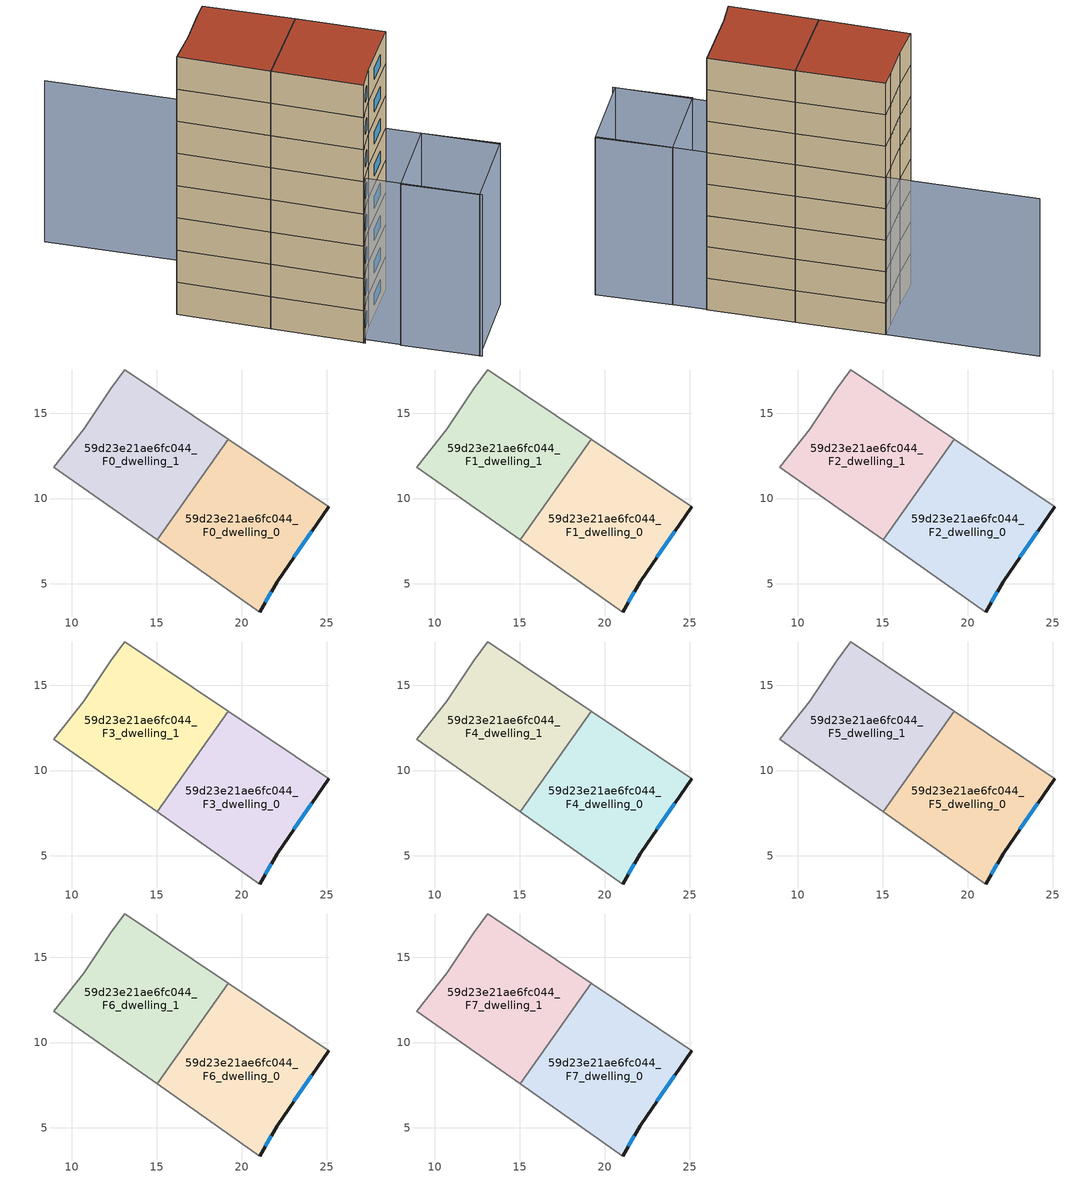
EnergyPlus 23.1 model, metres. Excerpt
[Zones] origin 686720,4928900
59d23e21ae6fc044_F0_dwelling_0
 floor ground (EU_floor_Construction): 25.1,9.51 22.07,5.12 21.05,3.34 15.04,7.57 19.19,13.47 z0
 wall outside (EU_wall_Construction): 21.05,3.34 22.07,5.12 25.1,9.51 z0:3
 wall adiabatic (EU_wall_Construction): 15.04,7.57 21.05,3.34 / 25.1,9.51 19.19,13.47 z0:3
 wall to 59d23e21ae6fc044_F0_dwelling_1 (EU_wall_Construction): 19.19,13.47 15.04,7.57 z0:3
 window (EU_Window_Construction): 23.06,6.55 24.12,8.08 / 21.38,3.92 21.74,4.54 z0.98:2.02
59d23e21ae6fc044_F0_dwelling_1
 floor ground (EU_floor_Construction): 19.19,13.47 15.04,7.57 8.95,11.84 10.7,14.08 12.31,16.44 13.12,17.55 z0
 wall adiabatic (EU_wall_Construction): 19.19,13.47 13.12,17.55 12.31,16.44 10.7,14.08 8.95,11.84 15.04,7.57 z0:3
59d23e21ae6fc044_F1_dwelling_0
 floor to 59d23e21ae6fc044_F0_dwelling_0 (EU_floor_Construction): 25.1,9.51 22.07,5.12 21.05,3.34 15.04,7.57 19.19,13.47 z3
 wall outside (EU_wall_Construction): 21.05,3.34 22.07,5.12 25.1,9.51 z3:6
 wall adiabatic (EU_wall_Construction): 15.04,7.57 21.05,3.34 / 25.1,9.51 19.19,13.47 z3:6
 wall to 59d23e21ae6fc044_F1_dwelling_1 (EU_wall_Construction): 19.19,13.47 15.04,7.57 z3:6
 window (EU_Window_Construction): 23.06,6.55 24.12,8.08 / 21.38,3.92 21.74,4.54 z3.98:5.02
59d23e21ae6fc044_F1_dwelling_1
 floor to 59d23e21ae6fc044_F0_dwelling_1 (EU_floor_Construction): 19.19,13.47 15.04,7.57 8.95,11.84 10.7,14.08 12.31,16.44 13.12,17.55 z3
 wall adiabatic (EU_wall_Construction): 19.19,13.47 13.12,17.55 12.31,16.44 10.7,14.08 8.95,11.84 15.04,7.57 z3:6
59d23e21ae6fc044_F2_dwelling_0
 floor to 59d23e21ae6fc044_F1_dwelling_0 (EU_floor_Construction): 25.1,9.51 22.07,5.12 21.05,3.34 15.04,7.57 19.19,13.47 z6
 wall outside (EU_wall_Construction): 21.05,3.34 22.07,5.12 25.1,9.51 z6:9
 wall adiabatic (EU_wall_Construction): 15.04,7.57 21.05,3.34 / 25.1,9.51 19.19,13.47 z6:9
 wall to 59d23e21ae6fc044_F2_dwelling_1 (EU_wall_Construction): 19.19,13.47 15.04,7.57 z6:9
 window (EU_Window_Construction): 23.06,6.55 24.12,8.08 / 21.38,3.92 21.74,4.54 z6.98:8.02
59d23e21ae6fc044_F2_dwelling_1
 floor to 59d23e21ae6fc044_F1_dwelling_1 (EU_floor_Construction): 19.19,13.47 15.04,7.57 8.95,11.84 10.7,14.08 12.31,16.44 13.12,17.55 z6
 wall adiabatic (EU_wall_Construction): 19.19,13.47 13.12,17.55 12.31,16.44 10.7,14.08 8.95,11.84 15.04,7.57 z6:9
59d23e21ae6fc044_F3_dwelling_0
 floor to 59d23e21ae6fc044_F2_dwelling_0 (EU_floor_Construction): 25.1,9.51 22.07,5.12 21.05,3.34 15.04,7.57 19.19,13.47 z9
 wall outside (EU_wall_Construction): 21.05,3.34 22.07,5.12 25.1,9.51 z9:12
 wall adiabatic (EU_wall_Construction): 15.04,7.57 21.05,3.34 / 25.1,9.51 19.19,13.47 z9:12
 wall to 59d23e21ae6fc044_F3_dwelling_1 (EU_wall_Construction): 19.19,13.47 15.04,7.57 z9:12
 window (EU_Window_Construction): 23.06,6.55 24.12,8.08 / 21.38,3.92 21.74,4.54 z9.98:11.02
59d23e21ae6fc044_F3_dwelling_1
 floor to 59d23e21ae6fc044_F2_dwelling_1 (EU_floor_Construction): 19.19,13.47 15.04,7.57 8.95,11.84 10.7,14.08 12.31,16.44 13.12,17.55 z9
 wall adiabatic (EU_wall_Construction): 19.19,13.47 13.12,17.55 12.31,16.44 10.7,14.08 8.95,11.84 15.04,7.57 z9:12
59d23e21ae6fc044_F4_dwelling_0
 floor to 59d23e21ae6fc044_F3_dwelling_0 (EU_floor_Construction): 25.1,9.51 22.07,5.12 21.05,3.34 15.04,7.57 19.19,13.47 z12
 wall outside (EU_wall_Construction): 21.05,3.34 22.07,5.12 25.1,9.51 z12:15
 wall adiabatic (EU_wall_Construction): 15.04,7.57 21.05,3.34 / 25.1,9.51 19.19,13.47 z12:15
 wall to 59d23e21ae6fc044_F4_dwelling_1 (EU_wall_Construction): 19.19,13.47 15.04,7.57 z12:15
 window (EU_Window_Construction): 23.06,6.55 24.12,8.08 / 21.38,3.92 21.74,4.54 z12.98:14.02
59d23e21ae6fc044_F4_dwelling_1
 floor to 59d23e21ae6fc044_F3_dwelling_1 (EU_floor_Construction): 19.19,13.47 15.04,7.57 8.95,11.84 10.7,14.08 12.31,16.44 13.12,17.55 z12
 wall adiabatic (EU_wall_Construction): 19.19,13.47 13.12,17.55 12.31,16.44 10.7,14.08 8.95,11.84 15.04,7.57 z12:15
59d23e21ae6fc044_F5_dwelling_0
 floor to 59d23e21ae6fc044_F4_dwelling_0 (EU_floor_Construction): 25.1,9.51 22.07,5.12 21.05,3.34 15.04,7.57 19.19,13.47 z15
 wall outside (EU_wall_Construction): 21.05,3.34 22.07,5.12 25.1,9.51 z15:18
 wall adiabatic (EU_wall_Construction): 15.04,7.57 21.05,3.34 / 25.1,9.51 19.19,13.47 z15:18
 wall to 59d23e21ae6fc044_F5_dwelling_1 (EU_wall_Construction): 19.19,13.47 15.04,7.57 z15:18
 window (EU_Window_Construction): 23.06,6.55 24.12,8.08 / 21.38,3.92 21.74,4.54 z15.98:17.02
59d23e21ae6fc044_F5_dwelling_1
 floor to 59d23e21ae6fc044_F4_dwelling_1 (EU_floor_Construction): 19.19,13.47 15.04,7.57 8.95,11.84 10.7,14.08 12.31,16.44 13.12,17.55 z15
 wall adiabatic (EU_wall_Construction): 19.19,13.47 13.12,17.55 12.31,16.44 10.7,14.08 8.95,11.84 15.04,7.57 z15:18
59d23e21ae6fc044_F6_dwelling_0
 floor to 59d23e21ae6fc044_F5_dwelling_0 (EU_floor_Construction): 25.1,9.51 22.07,5.12 21.05,3.34 15.04,7.57 19.19,13.47 z18
 wall outside (EU_wall_Construction): 21.05,3.34 22.07,5.12 25.1,9.51 z18:21
 wall adiabatic (EU_wall_Construction): 15.04,7.57 21.05,3.34 / 25.1,9.51 19.19,13.47 z18:21
 wall to 59d23e21ae6fc044_F6_dwelling_1 (EU_wall_Construction): 19.19,13.47 15.04,7.57 z18:21
 window (EU_Window_Construction): 23.06,6.55 24.12,8.08 / 21.38,3.92 21.74,4.54 z18.98:20.02
59d23e21ae6fc044_F6_dwelling_1
 floor to 59d23e21ae6fc044_F5_dwelling_1 (EU_floor_Construction): 19.19,13.47 15.04,7.57 8.95,11.84 10.7,14.08 12.31,16.44 13.12,17.55 z18
 wall adiabatic (EU_wall_Construction): 19.19,13.47 13.12,17.55 12.31,16.44 10.7,14.08 8.95,11.84 15.04,7.57 z18:21
59d23e21ae6fc044_F7_dwelling_0
 floor to 59d23e21ae6fc044_F6_dwelling_0 (EU_floor_Construction): 25.1,9.51 22.07,5.12 21.05,3.34 15.04,7.57 19.19,13.47 z21
 wall outside (EU_wall_Construction): 21.05,3.34 22.07,5.12 25.1,9.51 z21:24
 wall adiabatic (EU_wall_Construction): 15.04,7.57 21.05,3.34 / 25.1,9.51 19.19,13.47 z21:24
 wall to 59d23e21ae6fc044_F7_dwelling_1 (EU_wall_Construction): 19.19,13.47 15.04,7.57 z21:24
 window (EU_Window_Construction): 23.06,6.55 24.12,8.08 / 21.38,3.92 21.74,4.54 z21.98:23.02
 roof outside (EU_roof_Construction): 22.07,5.12 25.1,9.51 19.19,13.47 15.04,7.57 21.05,3.34 z24
59d23e21ae6fc044_F7_dwelling_1
 floor to 59d23e21ae6fc044_F6_dwelling_1 (EU_floor_Construction): 19.19,13.47 15.04,7.57 8.95,11.84 10.7,14.08 12.31,16.44 13.12,17.55 z21
 wall adiabatic (EU_wall_Construction): 19.19,13.47 13.12,17.55 12.31,16.44 10.7,14.08 8.95,11.84 15.04,7.57 z21:24
 roof outside (EU_roof_Construction): 15.04,7.57 19.19,13.47 13.12,17.55 12.31,16.44 10.7,14.08 8.95,11.84 z24
shading: 18.48,5.65 28.95,-1.43 / 9.55,12.58 21.15,3.26 / 32.54,4.47 2.82,24.46 / 32.61,4.58 28.78,-1.31 / 28.78,-1.31 23.58,2.08 / 23.58,2.08 27.41,7.96 / 27.41,7.96 32.61,4.58 z0:15
[Building]
EU S2 Campaign: North Axis=0; Terrain=City; Solar Distribution=FullExterior
[Site:Location]
Bologna: Latitude=44.5; Longitude=11.25; Time Zone=1; Elevation=37
[SizingPeriod:WeatherFileDays]
AnnualSizingPeriod: Begin Month=1; Begin Day of Month=1; End Month=12; End Day of Month=31; Day of Week for Start Day=Monday; Use Weather File Daylight Saving Period=No; Use Weather File Rain and Snow Indicators=No
[MATERIAL]
EU_InternalMass_Material: Roughness=MediumRough; Thickness=0.1; Conductivity=1; Density=1800; Specific Heat=900; Thermal Absorptance=0.9; Solar Absorptance=0.7; Visible Absorptance=0.7
[MATERIAL:NOMASS] Roughness=MediumRough; Thermal Absorptance=0.9; Solar Absorptance=0.7; Visible Absorptance=0.7
Name | Thermal Resistance
EU_wall_NoMass | 0.905828
EU_roof_NoMass | 0.37593
EU_floor_NoMass | 0.67114
[WINDOWMATERIAL:SIMPLEGLAZINGSYSTEM]
EU_Window_SimpleGlazing: UFactor=4.52486; Solar Heat Gain Coefficient=0.85; Visible Transmittance=0.85
[CONSTRUCTION]
EU_wall_Construction: EU_wall_NoMass
EU_roof_Construction: EU_roof_NoMass
EU_floor_Construction: EU_floor_NoMass
EU_InternalMass_Construction: EU_InternalMass_Material
EU_Window_Construction: EU_Window_SimpleGlazing
[ZONE] Type=1; Multiplier=1; Ceiling Height=autocalculate; Floor Area=autocalculate; Part of Total Floor Area=Yes
Name | Volume
59d23e21ae6fc044_F0_dwelling_0; 59d23e21ae6fc044_F1_dwelling_0; 59d23e21ae6fc044_F2_dwelling_0; 59d23e21ae6fc044_F3_dwelling_0; 59d23e21ae6fc044_F4_dwelling_0; 59d23e21ae6fc044_F5_dwelling_0; 59d23e21ae6fc044_F6_dwelling_0; 59d23e21ae6fc044_F7_dwelling_0 | 157.124
59d23e21ae6fc044_F0_dwelling_1; 59d23e21ae6fc044_F1_dwelling_1; 59d23e21ae6fc044_F2_dwelling_1; 59d23e21ae6fc044_F3_dwelling_1; 59d23e21ae6fc044_F4_dwelling_1; 59d23e21ae6fc044_F5_dwelling_1; 59d23e21ae6fc044_F6_dwelling_1; 59d23e21ae6fc044_F7_dwelling_1 | 157.121
[INTERNALMASS] Construction=EU_InternalMass_Construction
Name | Zone or ZoneList | Surface Area
59d23e21ae6fc044_F0_dwelling_0_EU_InternalMass | 59d23e21ae6fc044_F0_dwelling_0 | 52.3748
59d23e21ae6fc044_F0_dwelling_1_EU_InternalMass | 59d23e21ae6fc044_F0_dwelling_1 | 52.3736
59d23e21ae6fc044_F1_dwelling_0_EU_InternalMass | 59d23e21ae6fc044_F1_dwelling_0 | 52.3748
59d23e21ae6fc044_F1_dwelling_1_EU_InternalMass | 59d23e21ae6fc044_F1_dwelling_1 | 52.3736
59d23e21ae6fc044_F2_dwelling_0_EU_InternalMass | 59d23e21ae6fc044_F2_dwelling_0 | 52.3748
59d23e21ae6fc044_F2_dwelling_1_EU_InternalMass | 59d23e21ae6fc044_F2_dwelling_1 | 52.3736
59d23e21ae6fc044_F3_dwelling_0_EU_InternalMass | 59d23e21ae6fc044_F3_dwelling_0 | 52.3748
59d23e21ae6fc044_F3_dwelling_1_EU_InternalMass | 59d23e21ae6fc044_F3_dwelling_1 | 52.3736
59d23e21ae6fc044_F4_dwelling_0_EU_InternalMass | 59d23e21ae6fc044_F4_dwelling_0 | 52.3748
59d23e21ae6fc044_F4_dwelling_1_EU_InternalMass | 59d23e21ae6fc044_F4_dwelling_1 | 52.3736
59d23e21ae6fc044_F5_dwelling_0_EU_InternalMass | 59d23e21ae6fc044_F5_dwelling_0 | 52.3748
59d23e21ae6fc044_F5_dwelling_1_EU_InternalMass | 59d23e21ae6fc044_F5_dwelling_1 | 52.3736
59d23e21ae6fc044_F6_dwelling_0_EU_InternalMass | 59d23e21ae6fc044_F6_dwelling_0 | 52.3748
59d23e21ae6fc044_F6_dwelling_1_EU_InternalMass | 59d23e21ae6fc044_F6_dwelling_1 | 52.3736
59d23e21ae6fc044_F7_dwelling_0_EU_InternalMass | 59d23e21ae6fc044_F7_dwelling_0 | 52.3748
59d23e21ae6fc044_F7_dwelling_1_EU_InternalMass | 59d23e21ae6fc044_F7_dwelling_1 | 52.3736
[OTHEREQUIPMENT] Fuel Type=Electricity; Design Level Calculation Method=Watts/Area; Power per Zone Floor Area=1; Fraction Latent=0; Fraction Radiant=0; Fraction Lost=0; Carbon Dioxide Generation Rate=0; EndUse Subcategory=EU_Step8_InternalGains
Name | Zone or ZoneList or Space or SpaceList | Schedule
EU_Step8_InternalGain_59d23e21ae6fc044_F0_dwelling_0_f000 | 59d23e21ae6fc044_F0_dwelling_0 | EU_Step8_GainSchedule_59d23e21ae6fc044_F0_dwelling_0_f000
EU_Step8_InternalGain_59d23e21ae6fc044_F0_dwelling_1_f000 | 59d23e21ae6fc044_F0_dwelling_1 | EU_Step8_GainSchedule_59d23e21ae6fc044_F0_dwelling_1_f000
EU_Step8_InternalGain_59d23e21ae6fc044_F1_dwelling_0_f000 | 59d23e21ae6fc044_F1_dwelling_0 | EU_Step8_GainSchedule_59d23e21ae6fc044_F1_dwelling_0_f000
EU_Step8_InternalGain_59d23e21ae6fc044_F1_dwelling_1_f000 | 59d23e21ae6fc044_F1_dwelling_1 | EU_Step8_GainSchedule_59d23e21ae6fc044_F1_dwelling_1_f000
EU_Step8_InternalGain_59d23e21ae6fc044_F2_dwelling_0_f000 | 59d23e21ae6fc044_F2_dwelling_0 | EU_Step8_GainSchedule_59d23e21ae6fc044_F2_dwelling_0_f000
EU_Step8_InternalGain_59d23e21ae6fc044_F2_dwelling_1_f000 | 59d23e21ae6fc044_F2_dwelling_1 | EU_Step8_GainSchedule_59d23e21ae6fc044_F2_dwelling_1_f000
EU_Step8_InternalGain_59d23e21ae6fc044_F3_dwelling_0_f000 | 59d23e21ae6fc044_F3_dwelling_0 | EU_Step8_GainSchedule_59d23e21ae6fc044_F3_dwelling_0_f000
EU_Step8_InternalGain_59d23e21ae6fc044_F3_dwelling_1_f000 | 59d23e21ae6fc044_F3_dwelling_1 | EU_Step8_GainSchedule_59d23e21ae6fc044_F3_dwelling_1_f000
EU_Step8_InternalGain_59d23e21ae6fc044_F4_dwelling_0_f000 | 59d23e21ae6fc044_F4_dwelling_0 | EU_Step8_GainSchedule_59d23e21ae6fc044_F4_dwelling_0_f000
EU_Step8_InternalGain_59d23e21ae6fc044_F4_dwelling_1_f000 | 59d23e21ae6fc044_F4_dwelling_1 | EU_Step8_GainSchedule_59d23e21ae6fc044_F4_dwelling_1_f000
EU_Step8_InternalGain_59d23e21ae6fc044_F5_dwelling_0_f000 | 59d23e21ae6fc044_F5_dwelling_0 | EU_Step8_GainSchedule_59d23e21ae6fc044_F5_dwelling_0_f000
EU_Step8_InternalGain_59d23e21ae6fc044_F5_dwelling_1_f000 | 59d23e21ae6fc044_F5_dwelling_1 | EU_Step8_GainSchedule_59d23e21ae6fc044_F5_dwelling_1_f000
EU_Step8_InternalGain_59d23e21ae6fc044_F6_dwelling_0_f000 | 59d23e21ae6fc044_F6_dwelling_0 | EU_Step8_GainSchedule_59d23e21ae6fc044_F6_dwelling_0_f000
EU_Step8_InternalGain_59d23e21ae6fc044_F6_dwelling_1_f000 | 59d23e21ae6fc044_F6_dwelling_1 | EU_Step8_GainSchedule_59d23e21ae6fc044_F6_dwelling_1_f000
EU_Step8_InternalGain_59d23e21ae6fc044_F7_dwelling_0_f000 | 59d23e21ae6fc044_F7_dwelling_0 | EU_Step8_GainSchedule_59d23e21ae6fc044_F7_dwelling_0_f000
EU_Step8_InternalGain_59d23e21ae6fc044_F7_dwelling_1_f000 | 59d23e21ae6fc044_F7_dwelling_1 | EU_Step8_GainSchedule_59d23e21ae6fc044_F7_dwelling_1_f000
[ZONEVENTILATION:DESIGNFLOWRATE] Schedule=EU_AlwaysOn; Design Flow Rate Calculation Method=AirChanges/Hour; Air Changes per Hour=0.73129; Ventilation Type=Natural; Fan Pressure Rise=0; Fan Total Efficiency=1; Constant Term Coefficient=1; Temperature Term Coefficient=0; Velocity Term Coefficient=0; Velocity Squared Term Coefficient=0; Minimum Indoor Temperature=-100; Maximum Indoor Temperature=100; Delta Temperature=-100; Minimum Outdoor Temperature=-100; Maximum Outdoor Temperature=100; Maximum Wind Speed=40
Name | Zone or ZoneList or Space or SpaceList
EU_ConstantAir_59d23e21ae6fc044_F0_dwelling_0 | 59d23e21ae6fc044_F0_dwelling_0
EU_ConstantAir_59d23e21ae6fc044_F0_dwelling_1 | 59d23e21ae6fc044_F0_dwelling_1
EU_ConstantAir_59d23e21ae6fc044_F1_dwelling_0 | 59d23e21ae6fc044_F1_dwelling_0
EU_ConstantAir_59d23e21ae6fc044_F1_dwelling_1 | 59d23e21ae6fc044_F1_dwelling_1
EU_ConstantAir_59d23e21ae6fc044_F2_dwelling_0 | 59d23e21ae6fc044_F2_dwelling_0
EU_ConstantAir_59d23e21ae6fc044_F2_dwelling_1 | 59d23e21ae6fc044_F2_dwelling_1
EU_ConstantAir_59d23e21ae6fc044_F3_dwelling_0 | 59d23e21ae6fc044_F3_dwelling_0
EU_ConstantAir_59d23e21ae6fc044_F3_dwelling_1 | 59d23e21ae6fc044_F3_dwelling_1
EU_ConstantAir_59d23e21ae6fc044_F4_dwelling_0 | 59d23e21ae6fc044_F4_dwelling_0
EU_ConstantAir_59d23e21ae6fc044_F4_dwelling_1 | 59d23e21ae6fc044_F4_dwelling_1
EU_ConstantAir_59d23e21ae6fc044_F5_dwelling_0 | 59d23e21ae6fc044_F5_dwelling_0
EU_ConstantAir_59d23e21ae6fc044_F5_dwelling_1 | 59d23e21ae6fc044_F5_dwelling_1
EU_ConstantAir_59d23e21ae6fc044_F6_dwelling_0 | 59d23e21ae6fc044_F6_dwelling_0
EU_ConstantAir_59d23e21ae6fc044_F6_dwelling_1 | 59d23e21ae6fc044_F6_dwelling_1
EU_ConstantAir_59d23e21ae6fc044_F7_dwelling_0 | 59d23e21ae6fc044_F7_dwelling_0
EU_ConstantAir_59d23e21ae6fc044_F7_dwelling_1 | 59d23e21ae6fc044_F7_dwelling_1
[HVACTEMPLATE:THERMOSTAT] Constant Heating Setpoint=20; Constant Cooling Setpoint=50
EU_HeatOnly_59d23e21ae6fc044_F0_dwelling_0; EU_HeatOnly_59d23e21ae6fc044_F0_dwelling_1; EU_HeatOnly_59d23e21ae6fc044_F1_dwelling_0; EU_HeatOnly_59d23e21ae6fc044_F1_dwelling_1; EU_HeatOnly_59d23e21ae6fc044_F2_dwelling_0; EU_HeatOnly_59d23e21ae6fc044_F2_dwelling_1; EU_HeatOnly_59d23e21ae6fc044_F3_dwelling_0; EU_HeatOnly_59d23e21ae6fc044_F3_dwelling_1; EU_HeatOnly_59d23e21ae6fc044_F4_dwelling_0; EU_HeatOnly_59d23e21ae6fc044_F4_dwelling_1; EU_HeatOnly_59d23e21ae6fc044_F5_dwelling_0; EU_HeatOnly_59d23e21ae6fc044_F5_dwelling_1; EU_HeatOnly_59d23e21ae6fc044_F6_dwelling_0; EU_HeatOnly_59d23e21ae6fc044_F6_dwelling_1; EU_HeatOnly_59d23e21ae6fc044_F7_dwelling_0; EU_HeatOnly_59d23e21ae6fc044_F7_dwelling_1
[HVACTEMPLATE:ZONE:IDEALLOADSAIRSYSTEM] System Availability Schedule=EU_AlwaysOn; Maximum Heating Supply Air Temperature=50; Minimum Cooling Supply Air Temperature=13; Maximum Heating Supply Air Humidity Ratio=0.0156; Minimum Cooling Supply Air Humidity Ratio=0.0077; Heating Limit=NoLimit; Cooling Limit=NoLimit; Heating Availability Schedule=EU_AlwaysOn; Cooling Availability Schedule=EU_CoolingOff; Dehumidification Control Type=ConstantSensibleHeatRatio; Cooling Sensible Heat Ratio=0.7; Dehumidification Setpoint=60; Humidification Control Type=None; Humidification Setpoint=30; Outdoor Air Method=None; Outdoor Air Flow Rate per Person=0.00944; Outdoor Air Flow Rate per Zone Floor Area=0; Outdoor Air Flow Rate per Zone=0; Demand Controlled Ventilation Type=None; Outdoor Air Economizer Type=NoEconomizer; Heat Recovery Type=None; Sensible Heat Recovery Effectiveness=0.7; Latent Heat Recovery Effectiveness=0.65
Name | Template Thermostat
59d23e21ae6fc044_F0_dwelling_0 | EU_HeatOnly_59d23e21ae6fc044_F0_dwelling_0
59d23e21ae6fc044_F0_dwelling_1 | EU_HeatOnly_59d23e21ae6fc044_F0_dwelling_1
59d23e21ae6fc044_F1_dwelling_0 | EU_HeatOnly_59d23e21ae6fc044_F1_dwelling_0
59d23e21ae6fc044_F1_dwelling_1 | EU_HeatOnly_59d23e21ae6fc044_F1_dwelling_1
59d23e21ae6fc044_F2_dwelling_0 | EU_HeatOnly_59d23e21ae6fc044_F2_dwelling_0
59d23e21ae6fc044_F2_dwelling_1 | EU_HeatOnly_59d23e21ae6fc044_F2_dwelling_1
59d23e21ae6fc044_F3_dwelling_0 | EU_HeatOnly_59d23e21ae6fc044_F3_dwelling_0
59d23e21ae6fc044_F3_dwelling_1 | EU_HeatOnly_59d23e21ae6fc044_F3_dwelling_1
59d23e21ae6fc044_F4_dwelling_0 | EU_HeatOnly_59d23e21ae6fc044_F4_dwelling_0
59d23e21ae6fc044_F4_dwelling_1 | EU_HeatOnly_59d23e21ae6fc044_F4_dwelling_1
59d23e21ae6fc044_F5_dwelling_0 | EU_HeatOnly_59d23e21ae6fc044_F5_dwelling_0
59d23e21ae6fc044_F5_dwelling_1 | EU_HeatOnly_59d23e21ae6fc044_F5_dwelling_1
59d23e21ae6fc044_F6_dwelling_0 | EU_HeatOnly_59d23e21ae6fc044_F6_dwelling_0
59d23e21ae6fc044_F6_dwelling_1 | EU_HeatOnly_59d23e21ae6fc044_F6_dwelling_1
59d23e21ae6fc044_F7_dwelling_0 | EU_HeatOnly_59d23e21ae6fc044_F7_dwelling_0
59d23e21ae6fc044_F7_dwelling_1 | EU_HeatOnly_59d23e21ae6fc044_F7_dwelling_1
[SIZING:ZONE] Zone Cooling Design Supply Air Temperature Input Method=SupplyAirTemperature; Zone Cooling Design Supply Air Temperature=13; Zone Heating Design Supply Air Temperature Input Method=SupplyAirTemperature; Zone Heating Design Supply Air Temperature=50; Zone Cooling Design Supply Air Humidity Ratio=0.008; Zone Heating Design Supply Air Humidity Ratio=0.008; Cooling Design Air Flow Method=DesignDay; Cooling Design Air Flow Rate=0; Cooling Minimum Air Flow per Zone Floor Area=0.000762; Cooling Minimum Air Flow=0; Cooling Minimum Air Flow Fraction=0.2; Heating Design Air Flow Method=DesignDay; Heating Design Air Flow Rate=0; Heating Maximum Air Flow per Zone Floor Area=0.002032; Heating Maximum Air Flow=0.141576; Heating Maximum Air Flow Fraction=0.3; Account for Dedicated Outdoor Air System=No; Dedicated Outdoor Air System Control Strategy=NeutralSupplyAir; Dedicated Outdoor Air Low Setpoint Temperature for Design=autosize; Dedicated Outdoor Air High Setpoint Temperature for Design=autosize; Zone Load Sizing Method=Sensible Load Only No Latent Load; Zone Latent Cooling Design Supply Air Humidity Ratio Input Method=HumidityRatioDifference; Zone Cooling Design Supply Air Humidity Ratio Difference=0.005; Zone Latent Heating Design Supply Air Humidity Ratio Input Method=HumidityRatioDifference; Zone Humidification Design Supply Air Humidity Ratio Difference=0.005
59d23e21ae6fc044_F0_dwelling_0; 59d23e21ae6fc044_F0_dwelling_1; 59d23e21ae6fc044_F1_dwelling_0; 59d23e21ae6fc044_F1_dwelling_1; 59d23e21ae6fc044_F2_dwelling_0; 59d23e21ae6fc044_F2_dwelling_1; 59d23e21ae6fc044_F3_dwelling_0; 59d23e21ae6fc044_F3_dwelling_1; 59d23e21ae6fc044_F4_dwelling_0; 59d23e21ae6fc044_F4_dwelling_1; 59d23e21ae6fc044_F5_dwelling_0; 59d23e21ae6fc044_F5_dwelling_1; 59d23e21ae6fc044_F6_dwelling_0; 59d23e21ae6fc044_F6_dwelling_1; 59d23e21ae6fc044_F7_dwelling_0; 59d23e21ae6fc044_F7_dwelling_1
[SCHEDULE:CONSTANT]
Name | Hourly Value
EU_AlwaysOn | 1
EU_CoolingOff | 0
[SCHEDULE:FILE] Column Number=1; Rows to Skip at Top=0; Number of Hours of Data=8760; Column Separator=Comma; Interpolate to Timestep=No; Minutes per Item=60; Adjust Schedule for Daylight Savings=Yes
Name | File
EU_Step8_GainSchedule_59d23e21ae6fc044_F0_dwelling_0_f000 | ../../schedules/59d23e21ae6fc044/59d23e21ae6fc044_F0_dwelling_0_f000_gain.csv
EU_Step8_GainSchedule_59d23e21ae6fc044_F0_dwelling_1_f000 | ../../schedules/59d23e21ae6fc044/59d23e21ae6fc044_F0_dwelling_1_f000_gain.csv
EU_Step8_GainSchedule_59d23e21ae6fc044_F1_dwelling_0_f000 | ../../schedules/59d23e21ae6fc044/59d23e21ae6fc044_F1_dwelling_0_f000_gain.csv
EU_Step8_GainSchedule_59d23e21ae6fc044_F1_dwelling_1_f000 | ../../schedules/59d23e21ae6fc044/59d23e21ae6fc044_F1_dwelling_1_f000_gain.csv
EU_Step8_GainSchedule_59d23e21ae6fc044_F2_dwelling_0_f000 | ../../schedules/59d23e21ae6fc044/59d23e21ae6fc044_F2_dwelling_0_f000_gain.csv
EU_Step8_GainSchedule_59d23e21ae6fc044_F2_dwelling_1_f000 | ../../schedules/59d23e21ae6fc044/59d23e21ae6fc044_F2_dwelling_1_f000_gain.csv
EU_Step8_GainSchedule_59d23e21ae6fc044_F3_dwelling_0_f000 | ../../schedules/59d23e21ae6fc044/59d23e21ae6fc044_F3_dwelling_0_f000_gain.csv
EU_Step8_GainSchedule_59d23e21ae6fc044_F3_dwelling_1_f000 | ../../schedules/59d23e21ae6fc044/59d23e21ae6fc044_F3_dwelling_1_f000_gain.csv
EU_Step8_GainSchedule_59d23e21ae6fc044_F4_dwelling_0_f000 | ../../schedules/59d23e21ae6fc044/59d23e21ae6fc044_F4_dwelling_0_f000_gain.csv
EU_Step8_GainSchedule_59d23e21ae6fc044_F4_dwelling_1_f000 | ../../schedules/59d23e21ae6fc044/59d23e21ae6fc044_F4_dwelling_1_f000_gain.csv
EU_Step8_GainSchedule_59d23e21ae6fc044_F5_dwelling_0_f000 | ../../schedules/59d23e21ae6fc044/59d23e21ae6fc044_F5_dwelling_0_f000_gain.csv
EU_Step8_GainSchedule_59d23e21ae6fc044_F5_dwelling_1_f000 | ../../schedules/59d23e21ae6fc044/59d23e21ae6fc044_F5_dwelling_1_f000_gain.csv
EU_Step8_GainSchedule_59d23e21ae6fc044_F6_dwelling_0_f000 | ../../schedules/59d23e21ae6fc044/59d23e21ae6fc044_F6_dwelling_0_f000_gain.csv
EU_Step8_GainSchedule_59d23e21ae6fc044_F6_dwelling_1_f000 | ../../schedules/59d23e21ae6fc044/59d23e21ae6fc044_F6_dwelling_1_f000_gain.csv
EU_Step8_GainSchedule_59d23e21ae6fc044_F7_dwelling_0_f000 | ../../schedules/59d23e21ae6fc044/59d23e21ae6fc044_F7_dwelling_0_f000_gain.csv
EU_Step8_GainSchedule_59d23e21ae6fc044_F7_dwelling_1_f000 | ../../schedules/59d23e21ae6fc044/59d23e21ae6fc044_F7_dwelling_1_f000_gain.csv
